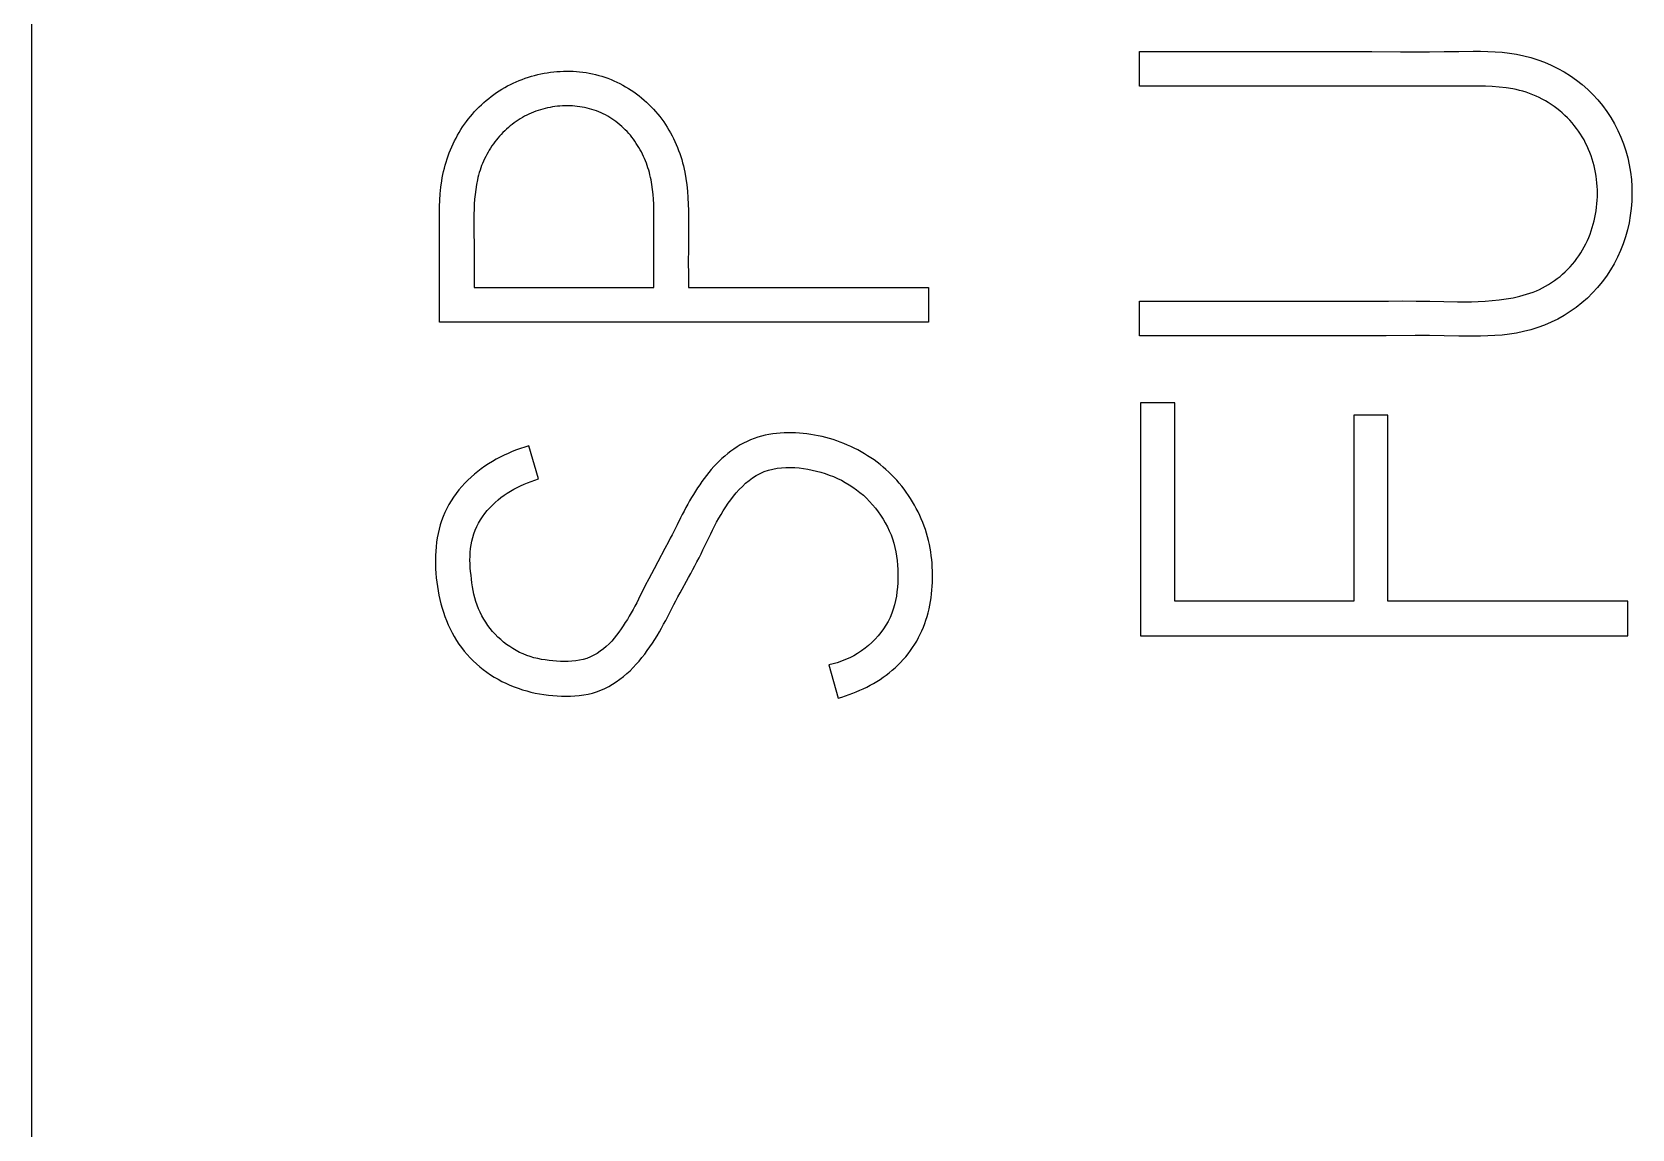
# Model space of a CAD drawing. Header units: millimetres. Extents: x 6750 to 121550, y -28210 to 66060.
# Drawn here: x 38634.626 to 38638.553, y 64480.824 to 64483.515 of the extents above; entities that cross this region are included whole.
import ezdxf

# ---------------------------------------------------------------- set-up
doc = ezdxf.new("R2010")
doc.units = ezdxf.units.MM
doc.layers.add('10000_FRONT', color=7, linetype='Continuous')
doc.layers.add('10500_FRONT_LABELING', color=7, linetype='Continuous')
doc.layers.add('DN.1. NET LIEN MANH', color=7, linetype='Continuous', lineweight=40)

# ---------------------------------------------------------------- blocks, each defined once
blk = doc.blocks.new('A$C0C6D7916')
at = {"layer": '10000_FRONT', "linetype": 'Continuous'}
blk.add_line((-7, 0), (-7, 117.137), dxfattribs=at)
at = {"layer": '10500_FRONT_LABELING', "linetype": 'Continuous'}
for p, q in [((-4.2817, 9.3753), (-3.997, 9.3753)), ((-4.2817, 9.2904), (-4.2817, 9.3753)), ((-3.997, 9.3753), (-3.7835, 9.3755)), ((-5.9151, 8.8924), (-5.915, 8.8684)), ((-5.4741, 8.8443), (-5.4742, 8.8924)), ((-5.915, 8.8684), (-5.9151, 8.7961)), ((-5.4741, 8.7961), (-5.4741, 8.8443)), ((-5.9151, 8.7961), (-5.4741, 8.7961)), ((-5.3892, 8.7961), (-4.8, 8.7961)), ((-4.8, 8.7961), (-4.8, 8.7112)), ((-6, 8.7112), (-6, 8.7743)), ((-4.2817, 8.6779), (-4.2817, 8.7628)), ((-4.8, 8.7112), (-6, 8.7112)), ((-4.1951, 8.5132), (-4.28, 8.5132)), ((-4.28, 8.5132), (-4.28, 7.9423)), ((-4.1951, 8.0272), (-4.1951, 8.5132)), ((-3.6725, 8.4832), (-3.7557, 8.4832)), ((-3.7557, 8.4832), (-3.7557, 8.0272)), ((-3.6725, 8.0272), (-3.6725, 8.4832)), ((-5.757, 8.3268), (-5.7803, 8.4083)), ((-5.4379, 8.1729), (-5.4467, 8.1563)), ((-5.4467, 8.1563), (-5.4644, 8.1233)), ((-5.4732, 8.1067), (-5.4862, 8.0818)), ((-5.4644, 8.1233), (-5.4732, 8.1067)), ((-5.4948, 8.0651), (-5.5118, 8.0317)), ((-5.4862, 8.0818), (-5.4948, 8.0651)), ((-5.4095, 8.0473), (-5.3885, 8.0853)), ((-3.7557, 8.0272), (-4.1951, 8.0272)), ((-3.0833, 8.0272), (-3.6725, 8.0272)), ((-3.0833, 7.9423), (-3.0833, 8.0272)), ((-4.28, 7.9423), (-3.0833, 7.9423)), ((-5.0447, 7.8707), (-5.0214, 7.7892))]:
    blk.add_line(p, q, dxfattribs=at)
for points in [[(-3.7835, 9.3755), (-3.7479, 9.3754), (-3.7123, 9.3753)], [(-3.7123, 9.3753), (-3.6413, 9.3749), (-3.6057, 9.3748), (-3.5701, 9.3748), (-3.5345, 9.3751), (-3.4987, 9.3757), (-3.463, 9.3762), (-3.4451, 9.3762), (-3.4273, 9.3758), (-3.4095, 9.3749), (-3.3918, 9.3736), (-3.3742, 9.3715), (-3.3566, 9.3687), (-3.3392, 9.3651), (-3.3219, 9.3606), (-3.3048, 9.3552), (-3.288, 9.349), (-3.2714, 9.3419), (-3.2553, 9.334), (-3.2396, 9.3253), (-3.2244, 9.3157), (-3.2097, 9.3054), (-3.1956, 9.2943), (-3.1821, 9.2824), (-3.1693, 9.2698), (-3.1572, 9.2566), (-3.1458, 9.2427), (-3.1352, 9.2283), (-3.1253, 9.2133), (-3.1163, 9.1978), (-3.1081, 9.1819), (-3.1007, 9.1656), (-3.0943, 9.1489), (-3.0887, 9.1319), (-3.084, 9.1147), (-3.0801, 9.0972), (-3.0771, 9.0796), (-3.075, 9.0618), (-3.0738, 9.044), (-3.0735, 9.0261), (-3.074, 9.0082), (-3.0754, 8.9904), (-3.0776, 8.9727), (-3.0807, 8.9551), (-3.0847, 8.9377), (-3.0896, 8.9206), (-3.0953, 8.9036), (-3.1018, 8.887), (-3.1092, 8.8708), (-3.1174, 8.8549), (-3.1264, 8.8395), (-3.1362, 8.8246), (-3.1468, 8.8102), (-3.1581, 8.7963), (-3.1701, 8.7831), (-3.1828, 8.7705), (-3.1962, 8.7587), (-3.2103, 8.7476), (-3.2249, 8.7372), (-3.24, 8.7277), (-3.2556, 8.719), (-3.2716, 8.7111), (-3.2881, 8.7041), (-3.3049, 8.6981), (-3.322, 8.6929), (-3.3393, 8.6885), (-3.3568, 8.6848), (-3.3744, 8.682), (-3.3921, 8.6798), (-3.4098, 8.6784), (-3.4276, 8.6775), (-3.4454, 8.677), (-3.4632, 8.6769), (-3.4988, 8.6774), (-3.5344, 8.6781), (-3.57, 8.6784), (-3.6056, 8.6784), (-3.6768, 8.678)], [(-5.9999, 8.9003), (-6.0001, 8.9319), (-6.0003, 8.9635), (-6.0003, 8.9793), (-6, 8.9951), (-5.9994, 9.0108), (-5.9984, 9.0265), (-5.9968, 9.0422), (-5.9946, 9.0578), (-5.9932, 9.0656), (-5.9916, 9.0734), (-5.9899, 9.0812), (-5.988, 9.0889), (-5.9859, 9.0965), (-5.9836, 9.1042), (-5.9812, 9.1118), (-5.9786, 9.1193), (-5.9758, 9.1268), (-5.9728, 9.1342), (-5.9697, 9.1415), (-5.9664, 9.1488), (-5.9629, 9.1559), (-5.9593, 9.163), (-5.9555, 9.17), (-5.9515, 9.1769), (-5.9474, 9.1837), (-5.9431, 9.1904), (-5.9386, 9.197), (-5.934, 9.2034), (-5.9292, 9.2098), (-5.9242, 9.216), (-5.9191, 9.222), (-5.9138, 9.228), (-5.9084, 9.2338), (-5.9029, 9.2394), (-5.8971, 9.2449), (-5.8913, 9.2502), (-5.8853, 9.2554), (-5.8792, 9.2604), (-5.873, 9.2653), (-5.8666, 9.27), (-5.8601, 9.2745), (-5.8535, 9.2789), (-5.8468, 9.283), (-5.8399, 9.287), (-5.833, 9.2908), (-5.8259, 9.2944), (-5.8188, 9.2979), (-5.8116, 9.3011), (-5.8042, 9.3042), (-5.7968, 9.3071), (-5.7894, 9.3098), (-5.7818, 9.3123), (-5.7742, 9.3146), (-5.7666, 9.3167), (-5.7588, 9.3186), (-5.7511, 9.3204), (-5.7433, 9.3219), (-5.7354, 9.3233), (-5.7275, 9.3244), (-5.7196, 9.3253), (-5.7117, 9.3261), (-5.7037, 9.3266), (-5.6958, 9.327), (-5.6878, 9.3271), (-5.6798, 9.3271), (-5.6719, 9.3268), (-5.6639, 9.3263), (-5.656, 9.3256), (-5.6481, 9.3247), (-5.6402, 9.3236), (-5.6324, 9.3222), (-5.6246, 9.3207), (-5.6168, 9.3189), (-5.6091, 9.3169), (-5.6015, 9.3147), (-5.594, 9.3122), (-5.5865, 9.3096), (-5.579, 9.3067), (-5.5717, 9.3036), (-5.5645, 9.3003), (-5.5573, 9.2967), (-5.5503, 9.293), (-5.5433, 9.2891), (-5.5365, 9.2849), (-5.5297, 9.2806), (-5.5231, 9.2761), (-5.5166, 9.2714), (-5.5102, 9.2665), (-5.504, 9.2615), (-5.4979, 9.2563), (-5.4919, 9.2509), (-5.4861, 9.2454), (-5.4804, 9.2397), (-5.4749, 9.2339), (-5.4695, 9.228), (-5.4643, 9.2219), (-5.4593, 9.2156), (-5.4544, 9.2093), (-5.4498, 9.2028), (-5.4453, 9.1962), (-5.441, 9.1895), (-5.4368, 9.1827), (-5.4329, 9.1758), (-5.4291, 9.1688), (-5.4255, 9.1618), (-5.4221, 9.1546), (-5.4189, 9.1473), (-5.4159, 9.14), (-5.413, 9.1326), (-5.4103, 9.1252), (-5.4078, 9.1177), (-5.4055, 9.1101), (-5.4034, 9.1025), (-5.4014, 9.0948), (-5.3996, 9.0871), (-5.398, 9.0794), (-5.3953, 9.0639), (-5.3932, 9.0482), (-5.3916, 9.0325), (-5.3904, 9.0168), (-5.3896, 9.001), (-5.3891, 8.9852), (-5.3889, 8.9695), (-5.3888, 8.9537), (-5.3889, 8.9222), (-5.3892, 8.8907), (-5.3893, 8.8592), (-5.3892, 8.8276), (-5.3892, 8.7961)], [(-3.671, 9.2904), (-3.7388, 9.2904), (-4.2817, 9.2904)], [(-3.6709, 8.7633), (-3.637, 8.7634), (-3.6031, 8.7632), (-3.5692, 8.7628), (-3.5354, 8.7621), (-3.5016, 8.7616), (-3.4676, 8.7617), (-3.4506, 8.7622), (-3.4335, 8.763), (-3.4163, 8.7642), (-3.3992, 8.766), (-3.3821, 8.7683), (-3.3652, 8.7714), (-3.3485, 8.7751), (-3.3321, 8.7798), (-3.3241, 8.7824), (-3.3161, 8.7853), (-3.3082, 8.7885), (-3.3005, 8.7919), (-3.2928, 8.7956), (-3.2853, 8.7996), (-3.278, 8.8039), (-3.2708, 8.8085), (-3.2637, 8.8133), (-3.2568, 8.8184), (-3.2501, 8.8237), (-3.2436, 8.8293), (-3.2373, 8.8351), (-3.2311, 8.8412), (-3.2252, 8.8474), (-3.2195, 8.8539), (-3.2141, 8.8605), (-3.2089, 8.8673), (-3.2039, 8.8743), (-3.1992, 8.8815), (-3.1947, 8.8888), (-3.1905, 8.8963), (-3.1866, 8.9038), (-3.1829, 8.9115), (-3.1796, 8.9194), (-3.1764, 8.9273), (-3.1735, 8.9353), (-3.1709, 8.9434), (-3.1685, 8.9516), (-3.1664, 8.9598), (-3.1646, 8.9682), (-3.1629, 8.9765), (-3.1616, 8.9849), (-3.1604, 8.9934), (-3.1595, 9.0018), (-3.1589, 9.0103), (-3.1585, 9.0188), (-3.1584, 9.0273), (-3.1585, 9.0359), (-3.1589, 9.0444), (-3.1595, 9.0529), (-3.1604, 9.0613), (-3.1616, 9.0698), (-3.163, 9.0782), (-3.1646, 9.0866), (-3.1666, 9.0949), (-3.1687, 9.1032), (-3.1712, 9.1113), (-3.1739, 9.1194), (-3.1768, 9.1274), (-3.18, 9.1353), (-3.1835, 9.1431), (-3.1872, 9.1508), (-3.1912, 9.1583), (-3.1955, 9.1657), (-3.2, 9.1729), (-3.2047, 9.18), (-3.2097, 9.1869), (-3.215, 9.1937), (-3.2204, 9.2002), (-3.2261, 9.2066), (-3.232, 9.2128), (-3.2381, 9.2188), (-3.2444, 9.2246), (-3.2509, 9.2301), (-3.2576, 9.2354), (-3.2645, 9.2405), (-3.2715, 9.2454), (-3.2788, 9.25), (-3.2861, 9.2544), (-3.2936, 9.2585), (-3.3013, 9.2624), (-3.309, 9.266), (-3.3169, 9.2694), (-3.3248, 9.2725), (-3.3329, 9.2753), (-3.341, 9.2778), (-3.3492, 9.2801), (-3.3575, 9.2821), (-3.3658, 9.2838), (-3.3825, 9.2865), (-3.3993, 9.2883), (-3.4163, 9.2894), (-3.4333, 9.2901), (-3.4674, 9.2904), (-3.5015, 9.2905), (-3.671, 9.2904)], [(-5.4742, 8.8924), (-5.4742, 8.9165), (-5.474, 8.9406), (-5.4738, 8.9648), (-5.4738, 8.9768), (-5.4739, 8.9889), (-5.4742, 9.0009), (-5.4747, 9.013), (-5.4756, 9.025), (-5.4769, 9.0369), (-5.4786, 9.0489), (-5.4807, 9.0607), (-5.482, 9.0666), (-5.4834, 9.0725), (-5.4849, 9.0784), (-5.4866, 9.0842), (-5.4884, 9.09), (-5.4903, 9.0957), (-5.4923, 9.1014), (-5.4945, 9.1071), (-5.4968, 9.1127), (-5.4993, 9.1182), (-5.5019, 9.1237), (-5.5046, 9.1291), (-5.5075, 9.1345), (-5.5105, 9.1398), (-5.5137, 9.145), (-5.517, 9.1501), (-5.5205, 9.1552), (-5.5241, 9.1602), (-5.5278, 9.165), (-5.5316, 9.1698), (-5.5356, 9.1744), (-5.5397, 9.179), (-5.544, 9.1834), (-5.5483, 9.1877), (-5.5528, 9.1918), (-5.5574, 9.1959), (-5.5621, 9.1998), (-5.5669, 9.2035), (-5.5718, 9.2071), (-5.5768, 9.2105), (-5.5819, 9.2138), (-5.5872, 9.2168), (-5.5925, 9.2198), (-5.5979, 9.2225), (-5.6034, 9.225), (-5.6089, 9.2274), (-5.6146, 9.2296), (-5.6203, 9.2316), (-5.626, 9.2334), (-5.6319, 9.2351), (-5.6378, 9.2365), (-5.6437, 9.2378), (-5.6497, 9.239), (-5.6557, 9.2399), (-5.6617, 9.2407), (-5.6678, 9.2413), (-5.6739, 9.2418), (-5.6799, 9.242), (-5.686, 9.2422), (-5.6921, 9.2421), (-5.6982, 9.2419), (-5.7043, 9.2415), (-5.7104, 9.2409), (-5.7165, 9.2402), (-5.7225, 9.2393), (-5.7285, 9.2383), (-5.7345, 9.2371), (-5.7404, 9.2357), (-5.7463, 9.2342), (-5.7521, 9.2325), (-5.7579, 9.2307), (-5.7637, 9.2287), (-5.7693, 9.2265), (-5.7749, 9.2242), (-5.7805, 9.2218), (-5.7859, 9.2191), (-5.7913, 9.2164), (-5.7966, 9.2134), (-5.8018, 9.2103), (-5.8069, 9.2071), (-5.8119, 9.2037), (-5.8168, 9.2002), (-5.8217, 9.1966), (-5.8264, 9.1928), (-5.831, 9.1889), (-5.8355, 9.1849), (-5.84, 9.1807), (-5.8443, 9.1765), (-5.8485, 9.1721), (-5.8525, 9.1676), (-5.8565, 9.163), (-5.8604, 9.1583), (-5.8641, 9.1535), (-5.8677, 9.1486), (-5.8712, 9.1436), (-5.8745, 9.1386), (-5.8778, 9.1334), (-5.8808, 9.1282), (-5.8838, 9.1229), (-5.8866, 9.1175), (-5.8893, 9.1121), (-5.8918, 9.1066), (-5.8942, 9.101), (-5.8965, 9.0954), (-5.8986, 9.0897), (-5.9005, 9.084), (-5.9023, 9.0782), (-5.904, 9.0724), (-5.9055, 9.0666), (-5.9068, 9.0607), (-5.9092, 9.0489), (-5.9111, 9.037), (-5.9126, 9.025), (-5.9137, 9.013), (-5.9145, 9.0009), (-5.9151, 8.9888), (-5.9154, 8.9767), (-5.9156, 8.9646), (-5.9157, 8.9406), (-5.9151, 8.8924)], [(-6, 8.7743), (-6, 8.8373), (-5.9999, 8.9003)], [(-4.2817, 8.7628), (-3.8746, 8.7628), (-3.8067, 8.7627)], [(-3.8067, 8.7627), (-3.7728, 8.7628), (-3.6709, 8.7633)], [(-3.7479, 8.6779), (-3.8191, 8.6779), (-4.2817, 8.6779)], [(-3.6768, 8.678), (-3.7123, 8.6779), (-3.7479, 8.6779)], [(-5.7803, 8.4083), (-5.7906, 8.4051), (-5.8009, 8.4016), (-5.8111, 8.3979), (-5.8212, 8.3939), (-5.8313, 8.3896), (-5.8412, 8.3851), (-5.8509, 8.3803), (-5.8606, 8.3752), (-5.87, 8.3699), (-5.8793, 8.3642), (-5.8884, 8.3583), (-5.8973, 8.352), (-5.906, 8.3455), (-5.9144, 8.3386), (-5.9226, 8.3314), (-5.9305, 8.324), (-5.9381, 8.3162), (-5.9454, 8.3081), (-5.9524, 8.2998), (-5.959, 8.2912), (-5.9653, 8.2823), (-5.9713, 8.2732), (-5.9768, 8.2638), (-5.9819, 8.2542), (-5.9866, 8.2444), (-5.9909, 8.2344), (-5.9947, 8.2242), (-5.9981, 8.2139), (-6.0011, 8.2034), (-6.0036, 8.1928), (-6.0056, 8.1821), (-6.0072, 8.1714), (-6.0085, 8.1606), (-6.0093, 8.1497), (-6.0098, 8.1389), (-6.01, 8.128), (-6.0099, 8.1171), (-6.0095, 8.1063), (-6.0088, 8.0954), (-6.0079, 8.0846), (-6.0067, 8.0738), (-6.0052, 8.0631), (-6.0035, 8.0523), (-6.0015, 8.0417), (-5.9992, 8.031), (-5.9966, 8.0205), (-5.9936, 8.01), (-5.9904, 7.9997), (-5.9868, 7.9894), (-5.9829, 7.9793), (-5.9787, 7.9693), (-5.9741, 7.9594), (-5.9692, 7.9497), (-5.9639, 7.9402), (-5.9583, 7.9309), (-5.9523, 7.9219), (-5.946, 7.913), (-5.9393, 7.9045), (-5.9323, 7.8962), (-5.925, 7.8882), (-5.9173, 7.8804), (-5.9094, 7.873), (-5.9011, 7.866), (-5.8926, 7.8592), (-5.8839, 7.8527), (-5.8749, 7.8466), (-5.8657, 7.8409), (-5.8563, 7.8354), (-5.8467, 7.8303), (-5.8369, 7.8255), (-5.827, 7.8211), (-5.817, 7.817), (-5.8068, 7.8133), (-5.7965, 7.8099), (-5.786, 7.8068), (-5.7755, 7.8041), (-5.7649, 7.8017), (-5.7542, 7.7997), (-5.7435, 7.798), (-5.7327, 7.7967), (-5.7219, 7.7956), (-5.7111, 7.7948), (-5.7002, 7.7943), (-5.6894, 7.7942), (-5.6785, 7.7943), (-5.6677, 7.7949), (-5.6568, 7.7958), (-5.6461, 7.7972), (-5.6354, 7.7991), (-5.6248, 7.8016), (-5.6144, 7.8047), (-5.6042, 7.8085), (-5.5942, 7.8128), (-5.5845, 7.8178), (-5.5751, 7.8232), (-5.566, 7.8292), (-5.5572, 7.8356), (-5.5487, 7.8423), (-5.5404, 7.8492), (-5.5323, 7.8565), (-5.5246, 7.8642), (-5.5171, 7.8721), (-5.51, 7.8802), (-5.503, 7.8886), (-5.4964, 7.8972), (-5.4899, 7.9059), (-5.4836, 7.9148), (-5.4776, 7.9237), (-5.4716, 7.9329), (-5.4659, 7.9421), (-5.4604, 7.9514), (-5.4551, 7.9609), (-5.4499, 7.9704), (-5.4448, 7.98), (-5.4299, 8.009)], [(-5.0214, 7.7892), (-5.0124, 7.7919), (-5.0035, 7.7948), (-4.9947, 7.7979), (-4.9859, 7.8012), (-4.9771, 7.8047), (-4.9685, 7.8084), (-4.9599, 7.8123), (-4.9515, 7.8164), (-4.9431, 7.8207), (-4.9349, 7.8253), (-4.9268, 7.8301), (-4.9189, 7.8351), (-4.9111, 7.8404), (-4.9035, 7.8458), (-4.896, 7.8516), (-4.8888, 7.8575), (-4.8817, 7.8637), (-4.8749, 7.8702), (-4.8683, 7.8768), (-4.8619, 7.8837), (-4.8557, 7.8908), (-4.8498, 7.8981), (-4.8442, 7.9056), (-4.8388, 7.9134), (-4.8337, 7.9212), (-4.8289, 7.9293), (-4.8243, 7.9375), (-4.8201, 7.9459), (-4.8161, 7.9545), (-4.8125, 7.9631), (-4.8091, 7.9719), (-4.8061, 7.9808), (-4.8033, 7.9897), (-4.8008, 7.9988), (-4.7986, 8.0079), (-4.7966, 8.0171), (-4.795, 8.0264), (-4.7935, 8.0356), (-4.7924, 8.045), (-4.7914, 8.0543), (-4.7908, 8.0637), (-4.7903, 8.073), (-4.7901, 8.0824), (-4.79, 8.0918), (-4.7902, 8.1012), (-4.7906, 8.1106), (-4.7912, 8.1199), (-4.792, 8.1293), (-4.7931, 8.1386), (-4.7944, 8.1479), (-4.7959, 8.1572), (-4.7977, 8.1664), (-4.7997, 8.1755), (-4.8021, 8.1846), (-4.8046, 8.1936), (-4.8075, 8.2026), (-4.8106, 8.2114), (-4.814, 8.2202), (-4.8176, 8.2289), (-4.8214, 8.2374), (-4.8255, 8.2459), (-4.8298, 8.2542), (-4.8343, 8.2624), (-4.839, 8.2705), (-4.844, 8.2785), (-4.8491, 8.2864), (-4.8544, 8.2941), (-4.8599, 8.3017), (-4.8657, 8.3091), (-4.8716, 8.3164), (-4.8777, 8.3235), (-4.8841, 8.3304), (-4.8906, 8.3371), (-4.8974, 8.3436), (-4.9043, 8.35), (-4.9114, 8.3561), (-4.9186, 8.3621), (-4.926, 8.3678), (-4.9336, 8.3734), (-4.9413, 8.3787), (-4.9492, 8.3839), (-4.9571, 8.3888), (-4.9653, 8.3935), (-4.9735, 8.398), (-4.9819, 8.4022), (-4.9903, 8.4063), (-4.9989, 8.4101), (-5.0076, 8.4137), (-5.0163, 8.4171), (-5.0252, 8.4202), (-5.0341, 8.4232), (-5.043, 8.4259), (-5.0521, 8.4284), (-5.0612, 8.4306), (-5.0703, 8.4327), (-5.0796, 8.4344), (-5.0888, 8.436), (-5.0981, 8.4373), (-5.1074, 8.4383), (-5.1168, 8.4391), (-5.1261, 8.4396), (-5.1355, 8.4399), (-5.1449, 8.4399), (-5.1543, 8.4397), (-5.1637, 8.4392), (-5.173, 8.4384), (-5.1823, 8.4372), (-5.1916, 8.4358), (-5.2008, 8.434), (-5.2099, 8.4318), (-5.219, 8.4293), (-5.2279, 8.4263), (-5.2366, 8.4229), (-5.2452, 8.419), (-5.2536, 8.4148), (-5.2618, 8.4103), (-5.2698, 8.4053), (-5.2776, 8.4001), (-5.2852, 8.3946), (-5.2926, 8.3889), (-5.2999, 8.383), (-5.307, 8.3768), (-5.3138, 8.3704), (-5.3205, 8.3638), (-5.3269, 8.357), (-5.3331, 8.3499), (-5.3391, 8.3427), (-5.3449, 8.3354), (-5.3506, 8.3279), (-5.3561, 8.3203), (-5.3614, 8.3126), (-5.3667, 8.3048), (-5.3718, 8.297), (-5.3768, 8.289), (-5.3816, 8.281), (-5.3863, 8.2729), (-5.3909, 8.2647), (-5.3953, 8.2564), (-5.3997, 8.2481), (-5.404, 8.2398), (-5.4082, 8.2314), (-5.4166, 8.2146)], [(-5.759, 7.8861), (-5.7681, 7.8884), (-5.7771, 7.891), (-5.786, 7.894), (-5.7947, 7.8975), (-5.8033, 7.9014), (-5.8116, 7.9058), (-5.8197, 7.9105), (-5.8276, 7.9156), (-5.8352, 7.921), (-5.8426, 7.9268), (-5.8498, 7.9328), (-5.8568, 7.9391), (-5.8635, 7.9457), (-5.8698, 7.9526), (-5.8757, 7.9599), (-5.8813, 7.9674), (-5.8866, 7.9752), (-5.8915, 7.9832), (-5.896, 7.9914), (-5.9002, 7.9998), (-5.904, 8.0084), (-5.9075, 8.0171), (-5.9106, 8.026), (-5.9133, 8.0349), (-5.9156, 8.044), (-5.9175, 8.0532), (-5.919, 8.0625), (-5.9204, 8.0718), (-5.9216, 8.0811), (-5.9226, 8.0904), (-5.9236, 8.0997), (-5.9243, 8.1091), (-5.9248, 8.1184), (-5.9251, 8.1278), (-5.925, 8.1372), (-5.9245, 8.1465), (-5.9237, 8.1559), (-5.9224, 8.1652), (-5.9206, 8.1744), (-5.9184, 8.1835), (-5.9155, 8.1924), (-5.9122, 8.2012), (-5.9083, 8.2098), (-5.904, 8.2181), (-5.8992, 8.2262), (-5.8941, 8.234), (-5.8887, 8.2417), (-5.8829, 8.2491), (-5.8767, 8.2562), (-5.8702, 8.2629), (-5.8634, 8.2694), (-5.8563, 8.2755), (-5.849, 8.2813), (-5.8415, 8.2869), (-5.8337, 8.2922), (-5.8257, 8.2972), (-5.8176, 8.3018), (-5.8092, 8.3061), (-5.8008, 8.3101), (-5.7922, 8.3139), (-5.7836, 8.3175), (-5.7748, 8.3209), (-5.766, 8.324), (-5.757, 8.3268)], [(-5.3344, 8.1918), (-5.3297, 8.2015), (-5.3248, 8.2112), (-5.3198, 8.2208), (-5.3145, 8.2303), (-5.309, 8.2397), (-5.3034, 8.249), (-5.2976, 8.2582), (-5.2915, 8.2672), (-5.2852, 8.276), (-5.2786, 8.2846), (-5.2717, 8.293), (-5.2644, 8.301), (-5.2567, 8.3087), (-5.2487, 8.3161), (-5.2403, 8.323), (-5.2316, 8.3295), (-5.2225, 8.3353), (-5.2129, 8.3405), (-5.2029, 8.3448), (-5.1926, 8.3483), (-5.1821, 8.351), (-5.1714, 8.3529), (-5.1606, 8.3542), (-5.1498, 8.3549), (-5.1389, 8.355), (-5.128, 8.3547), (-5.1172, 8.3538), (-5.1064, 8.3524), (-5.0957, 8.3506), (-5.0851, 8.3485), (-5.0745, 8.346), (-5.064, 8.3432), (-5.0536, 8.3401), (-5.0433, 8.3365), (-5.0332, 8.3326), (-5.0233, 8.3283), (-5.0135, 8.3235), (-5.004, 8.3183), (-4.9946, 8.3127), (-4.9855, 8.3068), (-4.9767, 8.3005), (-4.9681, 8.2938), (-4.9598, 8.2868), (-4.9519, 8.2794), (-4.9443, 8.2717), (-4.937, 8.2636), (-4.9301, 8.2552), (-4.9235, 8.2465), (-4.9173, 8.2376), (-4.9114, 8.2285), (-4.9059, 8.2192), (-4.9007, 8.2096), (-4.896, 8.1998), (-4.8918, 8.1898), (-4.8881, 8.1796), (-4.8849, 8.1692), (-4.8823, 8.1586), (-4.88, 8.148), (-4.8783, 8.1373), (-4.8769, 8.1265), (-4.8759, 8.1157), (-4.8752, 8.1049), (-4.8749, 8.094)], [(-5.4166, 8.2146), (-5.425, 8.1979), (-5.4292, 8.1895), (-5.4335, 8.1812), (-5.4379, 8.1729)], [(-5.3885, 8.0853), (-5.3833, 8.0948), (-5.3781, 8.1044), (-5.3731, 8.114), (-5.368, 8.1236), (-5.363, 8.1332), (-5.3581, 8.1429), (-5.3533, 8.1526), (-5.3485, 8.1624), (-5.3344, 8.1918)], [(-4.8749, 8.094), (-4.875, 8.0831), (-4.8753, 8.0721), (-4.8761, 8.0612), (-4.8772, 8.0502), (-4.8788, 8.0394), (-4.8808, 8.0286), (-4.8834, 8.018), (-4.8864, 8.0075), (-4.89, 7.9973), (-4.8942, 7.9873), (-4.899, 7.9775), (-4.9044, 7.9681), (-4.9103, 7.9589), (-4.9168, 7.9501), (-4.9237, 7.9416), (-4.9311, 7.9334), (-4.9389, 7.9257), (-4.9472, 7.9183), (-4.9557, 7.9114), (-4.9647, 7.9049), (-4.9739, 7.8988), (-4.9834, 7.8933), (-4.9932, 7.8882), (-5.0032, 7.8836), (-5.0133, 7.8795), (-5.0237, 7.876), (-5.0341, 7.8731), (-5.0447, 7.8707)], [(-5.5118, 8.0317), (-5.516, 8.0233), (-5.5204, 8.015), (-5.5248, 8.0068), (-5.5294, 7.9986), (-5.5341, 7.9905), (-5.5389, 7.9824), (-5.5439, 7.9744), (-5.5489, 7.9666), (-5.5541, 7.9588), (-5.5596, 7.9511), (-5.5652, 7.9436), (-5.5711, 7.9363), (-5.5773, 7.9293), (-5.5839, 7.9226), (-5.5907, 7.9162), (-5.5978, 7.9101), (-5.6053, 7.9043), (-5.613, 7.899), (-5.6211, 7.8943), (-5.6296, 7.8902), (-5.6383, 7.8867), (-5.6473, 7.8839), (-5.6564, 7.8819), (-5.6657, 7.8804), (-5.675, 7.8795), (-5.6844, 7.8791), (-5.6938, 7.879), (-5.7032, 7.8792), (-5.7125, 7.8797), (-5.7219, 7.8805), (-5.7312, 7.8815), (-5.7405, 7.8827), (-5.7498, 7.8843), (-5.759, 7.8861)], [(-5.4299, 8.009), (-5.4249, 8.0186), (-5.4198, 8.0282), (-5.4147, 8.0378), (-5.4095, 8.0473)]]:
    blk.add_lwpolyline(points, dxfattribs=at)

msp = doc.modelspace()

# ---------------------------------------------------------------- block references
at = {"layer": 'DN.1. NET LIEN MANH'}
msp.add_blockref('A$C0C6D7916', (38641.6261, 64474.0921), dxfattribs=at)

doc.saveas('drawing.dxf')
